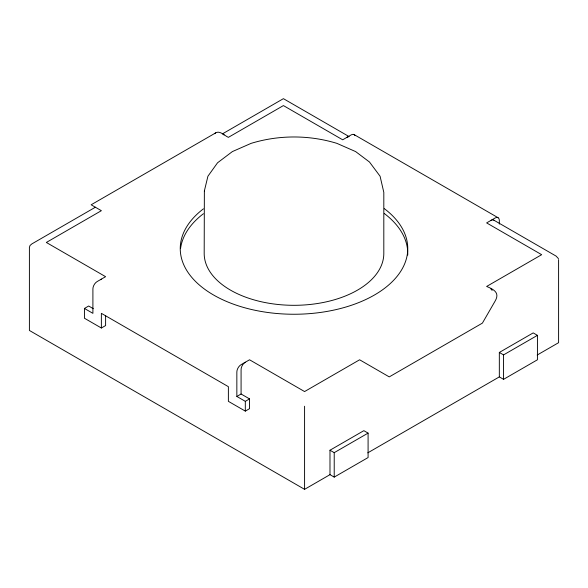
<?xml version="1.0" encoding="UTF-8"?>
<svg xmlns="http://www.w3.org/2000/svg" width="588" height="588" viewBox="0 0 588 588"><rect width="100%" height="100%" fill="white"/><g stroke="black" fill="none" stroke-linecap="round" stroke-linejoin="round"><path stroke-width="0.88" d="M214.51 133.697C219.089 129.316 224.241 135.563 228.379 137.357L283.416 105.583L342.686 139.804L351.154 134.917A5.99 3.454 -60 0 1 355.064 135.674M215.678 132.888L91.147 204.786L101.371 210.688L46.334 242.462L105.605 276.683L97.138 281.571A5.99 3.454 -60 0 0 92.904 288.899L92.904 313.345L84.437 308.457L84.437 318.233L101.371 328.008L105.605 325.568L105.605 315.484M95.381 207.226L31.877 243.895L30.047 245.475L29.4 247.35L29.4 330.456L304.584 489.334L329.986 474.663L334.219 477.111L368.088 457.552L368.088 433.113L363.854 430.666L329.986 450.224L329.986 474.663M222.293 133.961L283.416 98.666L349.125 136.607M84.437 308.457L88.67 306.01L93.286 308.678M499.33 224.087L499.33 220.463A5.99 3.454 -60 0 0 495.096 218.016L486.629 222.903L541.666 254.685L486.629 286.459C494.435 289.597 499.888 293.037 495.096 301.122L482.395 323.121L389.256 376.893L359.621 359.782L304.584 391.557L249.547 359.782L241.08 364.67A5.99 3.454 -60 0 0 236.846 372.006L236.846 396.452L241.08 394.004L249.547 398.892L249.547 408.667L245.314 411.115L228.379 401.339L228.379 386.669L101.371 313.345L101.371 328.008M236.846 396.452L245.314 401.339L249.547 398.892M499.33 376.893L499.33 352.455L533.198 332.896L537.432 335.344L537.432 359.782L503.563 379.341L499.33 376.893L367.816 452.826M329.986 450.224L334.219 452.664L368.088 433.113M499.33 352.455L503.563 354.895L537.432 335.344M537.167 355.049L558.6 342.679L558.6 259.573M223.242 134.578L224.146 134.917M354.145 134.615L498.087 217.722M493.854 220.169L556.123 256.111L558.438 258.617M490.862 288.899L492.163 290.391M503.563 354.895L503.563 379.341M334.219 452.664L334.219 477.111M304.584 406.227L304.584 489.334M245.314 401.339L245.314 411.115M241.08 394.004L241.08 369.558A5.99 3.454 -60 0 1 245.314 362.23M490.862 220.463A5.99 3.454 -60 0 1 494.383 220.603M100.548 279.697A5.99 3.454 -60 0 1 101.371 279.124M346.92 137.357A5.99 3.454 -60 0 1 348.537 136.798M384.28 208.608A113.756 65.68 0 0 1 370.962 296.94A113.756 65.68 0 0 1 217.398 297.124A113.756 65.68 0 0 1 203.433 208.828M180.597 248.268A113.756 65.68 0 0 1 203.433 213.723M384.28 213.503A113.756 65.68 0 0 1 407.719 255.104M204.367 190.924L204.19 253.457A89.81 51.847 0 0 0 294 305.312A89.81 51.847 0 0 0 383.81 253.457L383.81 192.349L380.083 176.231L369.477 162.009L355.63 151.586L336.895 143.362C309.067 134.843 278.933 134.843 251.105 143.362L232.37 151.586L217.545 162.795L207.917 176.231L204.367 190.924"/></g></svg>
